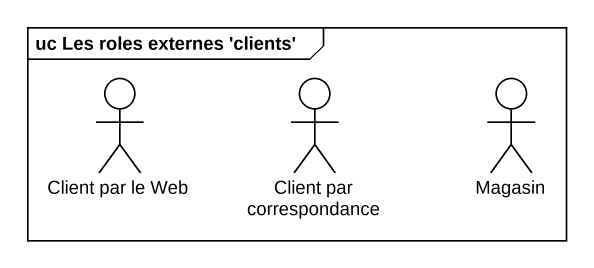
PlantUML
@startuml
mainframe uc Les roles externes 'clients'
actor "Client par le Web" as Client_par_le_Web
actor "Client par correspondance" as Client_par_correspondance
actor Magasin
@enduml
